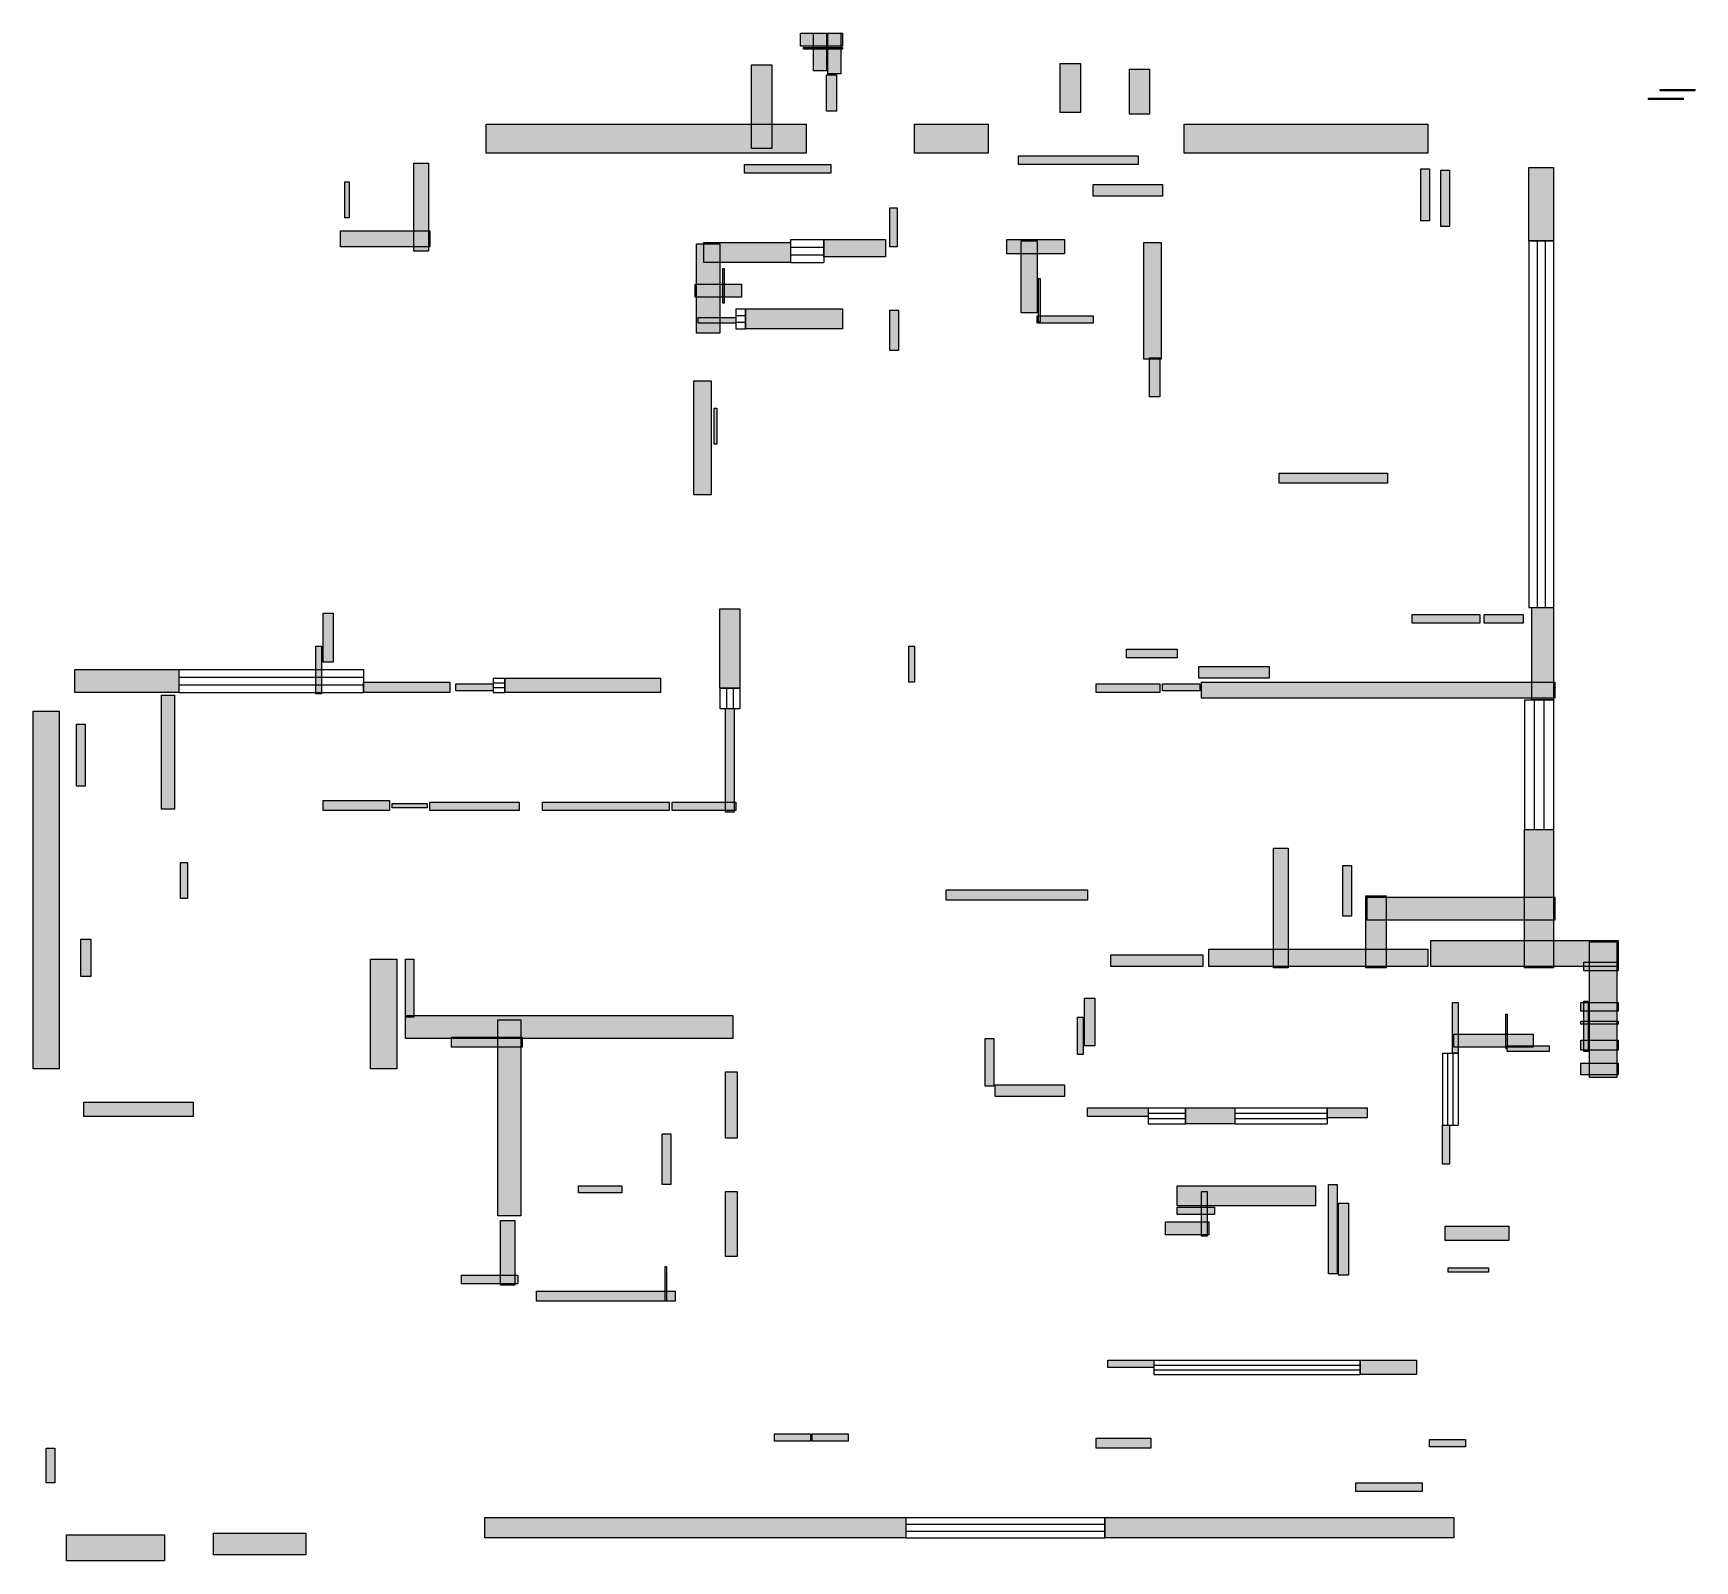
# Model space of a CAD drawing. Header units: millimetres. Extents: x 79 to 10217, y 62 to 9381.
import ezdxf

# ---------------------------------------------------------------- set-up
doc = ezdxf.new("R2010")
doc.units = ezdxf.units.MM
doc.layers.add('WALL', color=7, linetype='Continuous')
doc.layers.add('WINDOW', color=5, linetype='Continuous')

msp = doc.modelspace()

# ---------------------------------------------------------------- hatches: boundary and pattern name
at = {"layer": 'WALL'}
h = msp.add_hatch(color=256, dxfattribs=at)
h.dxf.hatch_style = 1
h.paths.add_polyline_path([(4761, 9381), (5016, 9381), (5016, 9302), (4761, 9302)])
h = msp.add_hatch(color=256, dxfattribs=at)
h.dxf.hatch_style = 1
h.paths.add_polyline_path([(4840, 9381), (4919, 9381), (4919, 9152), (4840, 9152)])
h = msp.add_hatch(color=256, dxfattribs=at)
h.dxf.hatch_style = 1
h.paths.add_polyline_path([(4928, 9381), (5007, 9381), (5007, 9134), (4928, 9134)])
h = msp.add_hatch(color=256, dxfattribs=at)
h.dxf.hatch_style = 1
h.paths.add_polyline_path([(4778, 9293), (5016, 9293), (5016, 9284), (4778, 9284)])
h = msp.add_hatch(color=256, dxfattribs=at)
h.dxf.hatch_style = 1
h.paths.add_polyline_path([(4462, 9187), (4585, 9187), (4585, 8677), (4462, 8677)])
h = msp.add_hatch(color=256, dxfattribs=at)
h.dxf.hatch_style = 1
h.paths.add_polyline_path([(4919, 9126), (4981, 9126), (4981, 8906), (4919, 8906)])
h = msp.add_hatch(color=256, dxfattribs=at)
h.dxf.hatch_style = 1
h.paths.add_polyline_path([(6345, 9196), (6468, 9196), (6468, 8897), (6345, 8897)])
h = msp.add_hatch(color=256, dxfattribs=at)
h.dxf.hatch_style = 1
h.paths.add_polyline_path([(6767, 9161), (6890, 9161), (6890, 8888), (6767, 8888)])
h = msp.add_hatch(color=256, dxfattribs=at)
h.dxf.hatch_style = 1
h.paths.add_polyline_path([(10006, 9038), (10217, 9038), (10217, 9029), (10006, 9029)])
h = msp.add_hatch(color=256, dxfattribs=at)
h.dxf.hatch_style = 1
h.paths.add_polyline_path([(9935, 8985), (10146, 8985), (10146, 8976), (9935, 8976)])
h = msp.add_hatch(color=256, dxfattribs=at)
h.dxf.hatch_style = 1
h.paths.add_polyline_path([(2842, 8826), (4796, 8826), (4796, 8650), (2842, 8650)])
h = msp.add_hatch(color=256, dxfattribs=at)
h.dxf.hatch_style = 1
h.paths.add_polyline_path([(5456, 8826), (5905, 8826), (5905, 8650), (5456, 8650)])
h = msp.add_hatch(color=256, dxfattribs=at)
h.dxf.hatch_style = 1
h.paths.add_polyline_path([(7102, 8826), (8589, 8826), (8589, 8650), (7102, 8650)])
h = msp.add_hatch(color=256, dxfattribs=at)
h.dxf.hatch_style = 1
h.paths.add_polyline_path([(6090, 8633), (6820, 8633), (6820, 8580), (6090, 8580)])
h = msp.add_hatch(color=256, dxfattribs=at)
h.dxf.hatch_style = 1
h.paths.add_polyline_path([(2402, 8589), (2490, 8589), (2490, 8052), (2402, 8052)])
h = msp.add_hatch(color=256, dxfattribs=at)
h.dxf.hatch_style = 1
h.paths.add_polyline_path([(4418, 8580), (4946, 8580), (4946, 8527), (4418, 8527)])
h = msp.add_hatch(color=256, dxfattribs=at)
h.dxf.hatch_style = 1
h.paths.add_polyline_path([(8545, 8554), (8598, 8554), (8598, 8237), (8545, 8237)])
h = msp.add_hatch(color=256, dxfattribs=at)
h.dxf.hatch_style = 1
h.paths.add_polyline_path([(8668, 8545), (8721, 8545), (8721, 8202), (8668, 8202)])
h = msp.add_hatch(color=256, dxfattribs=at)
h.dxf.hatch_style = 1
h.paths.add_polyline_path([(9205, 8562), (9354, 8562), (9354, 8114), (9205, 8114)])
h = msp.add_hatch(color=256, dxfattribs=at)
h.dxf.hatch_style = 1
h.paths.add_polyline_path([(1980, 8474), (2006, 8474), (2006, 8254), (1980, 8254)])
h = msp.add_hatch(color=256, dxfattribs=at)
h.dxf.hatch_style = 1
h.paths.add_polyline_path([(6547, 8457), (6970, 8457), (6970, 8386), (6547, 8386)])
h = msp.add_hatch(color=256, dxfattribs=at)
h.dxf.hatch_style = 1
h.paths.add_polyline_path([(5306, 8316), (5350, 8316), (5350, 8078), (5306, 8078)])
h = msp.add_hatch(color=256, dxfattribs=at)
h.dxf.hatch_style = 1
h.paths.add_polyline_path([(1954, 8175), (2499, 8175), (2499, 8078), (1954, 8078)])
h = msp.add_hatch(color=256, dxfattribs=at)
h.dxf.hatch_style = 1
h.paths.add_polyline_path([(4902, 8122), (5280, 8122), (5280, 8017), (4902, 8017)])
h = msp.add_hatch(color=256, dxfattribs=at)
h.dxf.hatch_style = 1
h.paths.add_polyline_path([(6019, 8122), (6371, 8122), (6371, 8034), (6019, 8034)])
h = msp.add_hatch(color=256, dxfattribs=at)
h.dxf.hatch_style = 1
h.paths.add_polyline_path([(6107, 8114), (6204, 8114), (6204, 7674), (6107, 7674)])
h = msp.add_hatch(color=256, dxfattribs=at)
h.dxf.hatch_style = 1
h.paths.add_polyline_path([(4127, 8096), (4268, 8096), (4268, 7550), (4127, 7550)])
h = msp.add_hatch(color=256, dxfattribs=at)
h.dxf.hatch_style = 1
h.paths.add_polyline_path([(4171, 8105), (4699, 8105), (4699, 7982), (4171, 7982)])
h = msp.add_hatch(color=256, dxfattribs=at)
h.dxf.hatch_style = 1
h.paths.add_polyline_path([(6855, 8105), (6961, 8105), (6961, 7392), (6855, 7392)])
h = msp.add_hatch(color=256, dxfattribs=at)
h.dxf.hatch_style = 1
h.paths.add_polyline_path([(4286, 7946), (4294, 7946), (4294, 7735), (4286, 7735)])
h = msp.add_hatch(color=256, dxfattribs=at)
h.dxf.hatch_style = 1
h.paths.add_polyline_path([(4118, 7850), (4400, 7850), (4400, 7770), (4118, 7770)])
h = msp.add_hatch(color=256, dxfattribs=at)
h.dxf.hatch_style = 1
h.paths.add_polyline_path([(6213, 7885), (6222, 7885), (6222, 7621), (6213, 7621)])
h = msp.add_hatch(color=256, dxfattribs=at)
h.dxf.hatch_style = 1
h.paths.add_polyline_path([(4136, 7647), (4365, 7647), (4365, 7612), (4136, 7612)])
h = msp.add_hatch(color=256, dxfattribs=at)
h.dxf.hatch_style = 1
h.paths.add_polyline_path([(4426, 7700), (5016, 7700), (5016, 7577), (4426, 7577)])
h = msp.add_hatch(color=256, dxfattribs=at)
h.dxf.hatch_style = 1
h.paths.add_polyline_path([(5306, 7691), (5359, 7691), (5359, 7445), (5306, 7445)])
h = msp.add_hatch(color=256, dxfattribs=at)
h.dxf.hatch_style = 1
h.paths.add_polyline_path([(6204, 7656), (6547, 7656), (6547, 7612), (6204, 7612)])
h = msp.add_hatch(color=256, dxfattribs=at)
h.dxf.hatch_style = 1
h.paths.add_polyline_path([(6890, 7401), (6952, 7401), (6952, 7163), (6890, 7163)])
h = msp.add_hatch(color=256, dxfattribs=at)
h.dxf.hatch_style = 1
h.paths.add_polyline_path([(4110, 7260), (4215, 7260), (4215, 6565), (4110, 6565)])
h = msp.add_hatch(color=256, dxfattribs=at)
h.dxf.hatch_style = 1
h.paths.add_polyline_path([(4233, 7093), (4250, 7093), (4250, 6873), (4233, 6873)])
h = msp.add_hatch(color=256, dxfattribs=at)
h.dxf.hatch_style = 1
h.paths.add_polyline_path([(7682, 6697), (8342, 6697), (8342, 6635), (7682, 6635)])
h = msp.add_hatch(color=256, dxfattribs=at)
h.dxf.hatch_style = 1
h.paths.add_polyline_path([(1848, 5843), (1910, 5843), (1910, 5544), (1848, 5544)])
h = msp.add_hatch(color=256, dxfattribs=at)
h.dxf.hatch_style = 1
h.paths.add_polyline_path([(4268, 5870), (4391, 5870), (4391, 5386), (4268, 5386)])
h = msp.add_hatch(color=256, dxfattribs=at)
h.dxf.hatch_style = 1
h.paths.add_polyline_path([(8492, 5834), (8906, 5834), (8906, 5782), (8492, 5782)])
h = msp.add_hatch(color=256, dxfattribs=at)
h.dxf.hatch_style = 1
h.paths.add_polyline_path([(8932, 5834), (9170, 5834), (9170, 5782), (8932, 5782)])
h = msp.add_hatch(color=256, dxfattribs=at)
h.dxf.hatch_style = 1
h.paths.add_polyline_path([(9222, 5878), (9354, 5878), (9354, 5315), (9222, 5315)])
h = msp.add_hatch(color=256, dxfattribs=at)
h.dxf.hatch_style = 1
h.paths.add_polyline_path([(1804, 5641), (1839, 5641), (1839, 5350), (1804, 5350)])
h = msp.add_hatch(color=256, dxfattribs=at)
h.dxf.hatch_style = 1
h.paths.add_polyline_path([(5421, 5641), (5456, 5641), (5456, 5421), (5421, 5421)])
h = msp.add_hatch(color=256, dxfattribs=at)
h.dxf.hatch_style = 1
h.paths.add_polyline_path([(6750, 5623), (7058, 5623), (7058, 5570), (6750, 5570)])
h = msp.add_hatch(color=256, dxfattribs=at)
h.dxf.hatch_style = 1
h.paths.add_polyline_path([(334, 5500), (968, 5500), (968, 5359), (334, 5359)])
h = msp.add_hatch(color=256, dxfattribs=at)
h.dxf.hatch_style = 1
h.paths.add_polyline_path([(7190, 5518), (7621, 5518), (7621, 5447), (7190, 5447)])
h = msp.add_hatch(color=256, dxfattribs=at)
h.dxf.hatch_style = 1
h.paths.add_polyline_path([(2094, 5421), (2622, 5421), (2622, 5359), (2094, 5359)])
h = msp.add_hatch(color=256, dxfattribs=at)
h.dxf.hatch_style = 1
h.paths.add_polyline_path([(2658, 5412), (2886, 5412), (2886, 5368), (2658, 5368)])
h = msp.add_hatch(color=256, dxfattribs=at)
h.dxf.hatch_style = 1
h.paths.add_polyline_path([(2957, 5447), (3907, 5447), (3907, 5359), (2957, 5359)])
h = msp.add_hatch(color=256, dxfattribs=at)
h.dxf.hatch_style = 1
h.paths.add_polyline_path([(6565, 5412), (6952, 5412), (6952, 5359), (6565, 5359)])
h = msp.add_hatch(color=256, dxfattribs=at)
h.dxf.hatch_style = 1
h.paths.add_polyline_path([(6970, 5412), (7198, 5412), (7198, 5368), (6970, 5368)])
h = msp.add_hatch(color=256, dxfattribs=at)
h.dxf.hatch_style = 1
h.paths.add_polyline_path([(7207, 5421), (9363, 5421), (9363, 5324), (7207, 5324)])
h = msp.add_hatch(color=256, dxfattribs=at)
h.dxf.hatch_style = 1
h.paths.add_polyline_path([(862, 5342), (942, 5342), (942, 4646), (862, 4646)])
h = msp.add_hatch(color=256, dxfattribs=at)
h.dxf.hatch_style = 1
h.paths.add_polyline_path([(79, 5245), (238, 5245), (238, 3062), (79, 3062)])
h = msp.add_hatch(color=256, dxfattribs=at)
h.dxf.hatch_style = 1
h.paths.add_polyline_path([(4303, 5262), (4356, 5262), (4356, 4629), (4303, 4629)])
h = msp.add_hatch(color=256, dxfattribs=at)
h.dxf.hatch_style = 1
h.paths.add_polyline_path([(343, 5166), (396, 5166), (396, 4787), (343, 4787)])
h = msp.add_hatch(color=256, dxfattribs=at)
h.dxf.hatch_style = 1
h.paths.add_polyline_path([(1848, 4699), (2253, 4699), (2253, 4638), (1848, 4638)])
h = msp.add_hatch(color=256, dxfattribs=at)
h.dxf.hatch_style = 1
h.paths.add_polyline_path([(2270, 4682), (2482, 4682), (2482, 4655), (2270, 4655)])
h = msp.add_hatch(color=256, dxfattribs=at)
h.dxf.hatch_style = 1
h.paths.add_polyline_path([(2499, 4690), (3045, 4690), (3045, 4638), (2499, 4638)])
h = msp.add_hatch(color=256, dxfattribs=at)
h.dxf.hatch_style = 1
h.paths.add_polyline_path([(3186, 4690), (3960, 4690), (3960, 4638), (3186, 4638)])
h = msp.add_hatch(color=256, dxfattribs=at)
h.dxf.hatch_style = 1
h.paths.add_polyline_path([(3978, 4690), (4365, 4690), (4365, 4638), (3978, 4638)])
h = msp.add_hatch(color=256, dxfattribs=at)
h.dxf.hatch_style = 1
h.paths.add_polyline_path([(9178, 4523), (9354, 4523), (9354, 3678), (9178, 3678)])
h = msp.add_hatch(color=256, dxfattribs=at)
h.dxf.hatch_style = 1
h.paths.add_polyline_path([(7647, 4409), (7735, 4409), (7735, 3678), (7647, 3678)])
h = msp.add_hatch(color=256, dxfattribs=at)
h.dxf.hatch_style = 1
h.paths.add_polyline_path([(977, 4321), (1021, 4321), (1021, 4101), (977, 4101)])
h = msp.add_hatch(color=256, dxfattribs=at)
h.dxf.hatch_style = 1
h.paths.add_polyline_path([(8070, 4303), (8122, 4303), (8122, 3995), (8070, 3995)])
h = msp.add_hatch(color=256, dxfattribs=at)
h.dxf.hatch_style = 1
h.paths.add_polyline_path([(5650, 4154), (6512, 4154), (6512, 4092), (5650, 4092)])
h = msp.add_hatch(color=256, dxfattribs=at)
h.dxf.hatch_style = 1
h.paths.add_polyline_path([(8210, 4118), (8334, 4118), (8334, 3678), (8210, 3678)])
h = msp.add_hatch(color=256, dxfattribs=at)
h.dxf.hatch_style = 1
h.paths.add_polyline_path([(8219, 4110), (9363, 4110), (9363, 3969), (8219, 3969)])
h = msp.add_hatch(color=256, dxfattribs=at)
h.dxf.hatch_style = 1
h.paths.add_polyline_path([(370, 3854), (431, 3854), (431, 3626), (370, 3626)])
h = msp.add_hatch(color=256, dxfattribs=at)
h.dxf.hatch_style = 1
h.paths.add_polyline_path([(6653, 3758), (7216, 3758), (7216, 3687), (6653, 3687)])
h = msp.add_hatch(color=256, dxfattribs=at)
h.dxf.hatch_style = 1
h.paths.add_polyline_path([(7251, 3793), (8589, 3793), (8589, 3687), (7251, 3687)])
h = msp.add_hatch(color=256, dxfattribs=at)
h.dxf.hatch_style = 1
h.paths.add_polyline_path([(8606, 3846), (9750, 3846), (9750, 3687), (8606, 3687)])
h = msp.add_hatch(color=256, dxfattribs=at)
h.dxf.hatch_style = 1
h.paths.add_polyline_path([(9574, 3837), (9742, 3837), (9742, 3010), (9574, 3010)])
h = msp.add_hatch(color=256, dxfattribs=at)
h.dxf.hatch_style = 1
h.paths.add_polyline_path([(2138, 3731), (2297, 3731), (2297, 3062), (2138, 3062)])
h = msp.add_hatch(color=256, dxfattribs=at)
h.dxf.hatch_style = 1
h.paths.add_polyline_path([(2350, 3731), (2402, 3731), (2402, 3379), (2350, 3379)])
h = msp.add_hatch(color=256, dxfattribs=at)
h.dxf.hatch_style = 1
h.paths.add_polyline_path([(9539, 3714), (9750, 3714), (9750, 3661), (9539, 3661)])
h = msp.add_hatch(color=256, dxfattribs=at)
h.dxf.hatch_style = 1
h.paths.add_polyline_path([(6494, 3494), (6556, 3494), (6556, 3203), (6494, 3203)])
h = msp.add_hatch(color=256, dxfattribs=at)
h.dxf.hatch_style = 1
h.paths.add_polyline_path([(8738, 3467), (8774, 3467), (8774, 3159), (8738, 3159)])
h = msp.add_hatch(color=256, dxfattribs=at)
h.dxf.hatch_style = 1
h.paths.add_polyline_path([(9522, 3467), (9750, 3467), (9750, 3414), (9522, 3414)])
h = msp.add_hatch(color=256, dxfattribs=at)
h.dxf.hatch_style = 1
h.paths.add_polyline_path([(9539, 3476), (9566, 3476), (9566, 3168), (9539, 3168)])
h = msp.add_hatch(color=256, dxfattribs=at)
h.dxf.hatch_style = 1
h.paths.add_polyline_path([(2350, 3388), (4347, 3388), (4347, 3247), (2350, 3247)])
h = msp.add_hatch(color=256, dxfattribs=at)
h.dxf.hatch_style = 1
h.paths.add_polyline_path([(2913, 3362), (3054, 3362), (3054, 2165), (2913, 2165)])
h = msp.add_hatch(color=256, dxfattribs=at)
h.dxf.hatch_style = 1
h.paths.add_polyline_path([(6450, 3379), (6486, 3379), (6486, 3150), (6450, 3150)])
h = msp.add_hatch(color=256, dxfattribs=at)
h.dxf.hatch_style = 1
h.paths.add_polyline_path([(9064, 3397), (9073, 3397), (9073, 3186), (9064, 3186)])
h = msp.add_hatch(color=256, dxfattribs=at)
h.dxf.hatch_style = 1
h.paths.add_polyline_path([(9522, 3353), (9750, 3353), (9750, 3335), (9522, 3335)])
h = msp.add_hatch(color=256, dxfattribs=at)
h.dxf.hatch_style = 1
h.paths.add_polyline_path([(2631, 3256), (3062, 3256), (3062, 3194), (2631, 3194)])
h = msp.add_hatch(color=256, dxfattribs=at)
h.dxf.hatch_style = 1
h.paths.add_polyline_path([(5887, 3247), (5940, 3247), (5940, 2957), (5887, 2957)])
h = msp.add_hatch(color=256, dxfattribs=at)
h.dxf.hatch_style = 1
h.paths.add_polyline_path([(8747, 3274), (9231, 3274), (9231, 3194), (8747, 3194)])
h = msp.add_hatch(color=256, dxfattribs=at)
h.dxf.hatch_style = 1
h.paths.add_polyline_path([(9073, 3203), (9328, 3203), (9328, 3168), (9073, 3168)])
h = msp.add_hatch(color=256, dxfattribs=at)
h.dxf.hatch_style = 1
h.paths.add_polyline_path([(9522, 3238), (9750, 3238), (9750, 3177), (9522, 3177)])
h = msp.add_hatch(color=256, dxfattribs=at)
h.dxf.hatch_style = 1
h.paths.add_polyline_path([(4303, 3045), (4374, 3045), (4374, 2640), (4303, 2640)])
h = msp.add_hatch(color=256, dxfattribs=at)
h.dxf.hatch_style = 1
h.paths.add_polyline_path([(9522, 3098), (9750, 3098), (9750, 3027), (9522, 3027)])
h = msp.add_hatch(color=256, dxfattribs=at)
h.dxf.hatch_style = 1
h.paths.add_polyline_path([(5949, 2966), (6371, 2966), (6371, 2895), (5949, 2895)])
h = msp.add_hatch(color=256, dxfattribs=at)
h.dxf.hatch_style = 1
h.paths.add_polyline_path([(387, 2860), (1056, 2860), (1056, 2772), (387, 2772)])
h = msp.add_hatch(color=256, dxfattribs=at)
h.dxf.hatch_style = 1
h.paths.add_polyline_path([(6512, 2825), (6882, 2825), (6882, 2772), (6512, 2772)])
h = msp.add_hatch(color=256, dxfattribs=at)
h.dxf.hatch_style = 1
h.paths.add_polyline_path([(7110, 2825), (7410, 2825), (7410, 2728), (7110, 2728)])
h = msp.add_hatch(color=256, dxfattribs=at)
h.dxf.hatch_style = 1
h.paths.add_polyline_path([(7973, 2825), (8219, 2825), (8219, 2763), (7973, 2763)])
h = msp.add_hatch(color=256, dxfattribs=at)
h.dxf.hatch_style = 1
h.paths.add_polyline_path([(3916, 2666), (3969, 2666), (3969, 2358), (3916, 2358)])
h = msp.add_hatch(color=256, dxfattribs=at)
h.dxf.hatch_style = 1
h.paths.add_polyline_path([(8677, 2719), (8721, 2719), (8721, 2482), (8677, 2482)])
h = msp.add_hatch(color=256, dxfattribs=at)
h.dxf.hatch_style = 1
h.paths.add_polyline_path([(3406, 2350), (3670, 2350), (3670, 2306), (3406, 2306)])
h = msp.add_hatch(color=256, dxfattribs=at)
h.dxf.hatch_style = 1
h.paths.add_polyline_path([(7058, 2350), (7902, 2350), (7902, 2226), (7058, 2226)])
h = msp.add_hatch(color=256, dxfattribs=at)
h.dxf.hatch_style = 1
h.paths.add_polyline_path([(7982, 2358), (8034, 2358), (8034, 1813), (7982, 1813)])
h = msp.add_hatch(color=256, dxfattribs=at)
h.dxf.hatch_style = 1
h.paths.add_polyline_path([(4303, 2314), (4374, 2314), (4374, 1918), (4303, 1918)])
h = msp.add_hatch(color=256, dxfattribs=at)
h.dxf.hatch_style = 1
h.paths.add_polyline_path([(7207, 2314), (7242, 2314), (7242, 2042), (7207, 2042)])
h = msp.add_hatch(color=256, dxfattribs=at)
h.dxf.hatch_style = 1
h.paths.add_polyline_path([(8043, 2244), (8105, 2244), (8105, 1804), (8043, 1804)])
h = msp.add_hatch(color=256, dxfattribs=at)
h.dxf.hatch_style = 1
h.paths.add_polyline_path([(2930, 2138), (3018, 2138), (3018, 1742), (2930, 1742)])
h = msp.add_hatch(color=256, dxfattribs=at)
h.dxf.hatch_style = 1
h.paths.add_polyline_path([(6987, 2130), (7251, 2130), (7251, 2050), (6987, 2050)])
h = msp.add_hatch(color=256, dxfattribs=at)
h.dxf.hatch_style = 1
h.paths.add_polyline_path([(7058, 2218), (7286, 2218), (7286, 2174), (7058, 2174)])
h = msp.add_hatch(color=256, dxfattribs=at)
h.dxf.hatch_style = 1
h.paths.add_polyline_path([(8694, 2103), (9082, 2103), (9082, 2015), (8694, 2015)])
h = msp.add_hatch(color=256, dxfattribs=at)
h.dxf.hatch_style = 1
h.paths.add_polyline_path([(3934, 1857), (3942, 1857), (3942, 1646), (3934, 1646)])
h = msp.add_hatch(color=256, dxfattribs=at)
h.dxf.hatch_style = 1
h.paths.add_polyline_path([(8712, 1848), (8958, 1848), (8958, 1822), (8712, 1822)])
h = msp.add_hatch(color=256, dxfattribs=at)
h.dxf.hatch_style = 1
h.paths.add_polyline_path([(2693, 1804), (3036, 1804), (3036, 1751), (2693, 1751)])
h = msp.add_hatch(color=256, dxfattribs=at)
h.dxf.hatch_style = 1
h.paths.add_polyline_path([(3150, 1707), (3995, 1707), (3995, 1646), (3150, 1646)])
h = msp.add_hatch(color=256, dxfattribs=at)
h.dxf.hatch_style = 1
h.paths.add_polyline_path([(6635, 1285), (6917, 1285), (6917, 1241), (6635, 1241)])
h = msp.add_hatch(color=256, dxfattribs=at)
h.dxf.hatch_style = 1
h.paths.add_polyline_path([(8175, 1285), (8518, 1285), (8518, 1197), (8175, 1197)])
h = msp.add_hatch(color=256, dxfattribs=at)
h.dxf.hatch_style = 1
h.paths.add_polyline_path([(4602, 836), (4822, 836), (4822, 792), (4602, 792)])
h = msp.add_hatch(color=256, dxfattribs=at)
h.dxf.hatch_style = 1
h.paths.add_polyline_path([(4831, 836), (5051, 836), (5051, 792), (4831, 792)])
h = msp.add_hatch(color=256, dxfattribs=at)
h.dxf.hatch_style = 1
h.paths.add_polyline_path([(158, 748), (211, 748), (211, 537), (158, 537)])
h = msp.add_hatch(color=256, dxfattribs=at)
h.dxf.hatch_style = 1
h.paths.add_polyline_path([(6565, 810), (6899, 810), (6899, 748), (6565, 748)])
h = msp.add_hatch(color=256, dxfattribs=at)
h.dxf.hatch_style = 1
h.paths.add_polyline_path([(8598, 801), (8818, 801), (8818, 757), (8598, 757)])
h = msp.add_hatch(color=256, dxfattribs=at)
h.dxf.hatch_style = 1
h.paths.add_polyline_path([(8149, 537), (8554, 537), (8554, 484), (8149, 484)])
h = msp.add_hatch(color=256, dxfattribs=at)
h.dxf.hatch_style = 1
h.paths.add_polyline_path([(2834, 326), (5403, 326), (5403, 202), (2834, 202)])
h = msp.add_hatch(color=256, dxfattribs=at)
h.dxf.hatch_style = 1
h.paths.add_polyline_path([(6618, 326), (8747, 326), (8747, 202), (6618, 202)])
h = msp.add_hatch(color=256, dxfattribs=at)
h.dxf.hatch_style = 1
h.paths.add_polyline_path([(282, 220), (880, 220), (880, 62), (282, 62)])
h = msp.add_hatch(color=256, dxfattribs=at)
h.dxf.hatch_style = 1
h.paths.add_polyline_path([(1179, 229), (1742, 229), (1742, 97), (1179, 97)])

# ---------------------------------------------------------------- linework, layer by layer
for points in [[(4761, 9381), (5016, 9381), (5016, 9302), (4761, 9302)], [(4840, 9381), (4919, 9381), (4919, 9152), (4840, 9152)], [(4928, 9381), (5007, 9381), (5007, 9134), (4928, 9134)], [(4778, 9293), (5016, 9293), (5016, 9284), (4778, 9284)], [(4462, 9187), (4585, 9187), (4585, 8677), (4462, 8677)], [(4919, 9126), (4981, 9126), (4981, 8906), (4919, 8906)], [(6345, 9196), (6468, 9196), (6468, 8897), (6345, 8897)], [(6767, 9161), (6890, 9161), (6890, 8888), (6767, 8888)], [(10006, 9038), (10217, 9038), (10217, 9029), (10006, 9029)], [(9935, 8985), (10146, 8985), (10146, 8976), (9935, 8976)], [(2842, 8826), (4796, 8826), (4796, 8650), (2842, 8650)], [(5456, 8826), (5905, 8826), (5905, 8650), (5456, 8650)], [(7102, 8826), (8589, 8826), (8589, 8650), (7102, 8650)], [(6090, 8633), (6820, 8633), (6820, 8580), (6090, 8580)], [(2402, 8589), (2490, 8589), (2490, 8052), (2402, 8052)], [(4418, 8580), (4946, 8580), (4946, 8527), (4418, 8527)], [(8545, 8554), (8598, 8554), (8598, 8237), (8545, 8237)], [(8668, 8545), (8721, 8545), (8721, 8202), (8668, 8202)], [(9205, 8562), (9354, 8562), (9354, 8114), (9205, 8114)], [(1980, 8474), (2006, 8474), (2006, 8254), (1980, 8254)], [(6547, 8457), (6970, 8457), (6970, 8386), (6547, 8386)], [(5306, 8316), (5350, 8316), (5350, 8078), (5306, 8078)], [(1954, 8175), (2499, 8175), (2499, 8078), (1954, 8078)], [(4902, 8122), (5280, 8122), (5280, 8017), (4902, 8017)], [(6019, 8122), (6371, 8122), (6371, 8034), (6019, 8034)], [(6107, 8114), (6204, 8114), (6204, 7674), (6107, 7674)], [(4127, 8096), (4268, 8096), (4268, 7550), (4127, 7550)], [(4171, 8105), (4699, 8105), (4699, 7982), (4171, 7982)], [(6855, 8105), (6961, 8105), (6961, 7392), (6855, 7392)], [(4286, 7946), (4294, 7946), (4294, 7735), (4286, 7735)], [(4118, 7850), (4400, 7850), (4400, 7770), (4118, 7770)], [(6213, 7885), (6222, 7885), (6222, 7621), (6213, 7621)], [(4136, 7647), (4365, 7647), (4365, 7612), (4136, 7612)], [(4426, 7700), (5016, 7700), (5016, 7577), (4426, 7577)], [(5306, 7691), (5359, 7691), (5359, 7445), (5306, 7445)], [(6204, 7656), (6547, 7656), (6547, 7612), (6204, 7612)], [(6890, 7401), (6952, 7401), (6952, 7163), (6890, 7163)], [(4110, 7260), (4215, 7260), (4215, 6565), (4110, 6565)], [(4233, 7093), (4250, 7093), (4250, 6873), (4233, 6873)], [(7682, 6697), (8342, 6697), (8342, 6635), (7682, 6635)], [(1848, 5843), (1910, 5843), (1910, 5544), (1848, 5544)], [(4268, 5870), (4391, 5870), (4391, 5386), (4268, 5386)], [(8492, 5834), (8906, 5834), (8906, 5782), (8492, 5782)], [(8932, 5834), (9170, 5834), (9170, 5782), (8932, 5782)], [(9222, 5878), (9354, 5878), (9354, 5315), (9222, 5315)], [(1804, 5641), (1839, 5641), (1839, 5350), (1804, 5350)], [(5421, 5641), (5456, 5641), (5456, 5421), (5421, 5421)], [(6750, 5623), (7058, 5623), (7058, 5570), (6750, 5570)], [(334, 5500), (968, 5500), (968, 5359), (334, 5359)], [(7190, 5518), (7621, 5518), (7621, 5447), (7190, 5447)], [(2094, 5421), (2622, 5421), (2622, 5359), (2094, 5359)], [(2658, 5412), (2886, 5412), (2886, 5368), (2658, 5368)], [(2957, 5447), (3907, 5447), (3907, 5359), (2957, 5359)], [(6565, 5412), (6952, 5412), (6952, 5359), (6565, 5359)], [(6970, 5412), (7198, 5412), (7198, 5368), (6970, 5368)], [(7207, 5421), (9363, 5421), (9363, 5324), (7207, 5324)], [(862, 5342), (942, 5342), (942, 4646), (862, 4646)], [(79, 5245), (238, 5245), (238, 3062), (79, 3062)], [(4303, 5262), (4356, 5262), (4356, 4629), (4303, 4629)], [(343, 5166), (396, 5166), (396, 4787), (343, 4787)], [(1848, 4699), (2253, 4699), (2253, 4638), (1848, 4638)], [(2270, 4682), (2482, 4682), (2482, 4655), (2270, 4655)], [(2499, 4690), (3045, 4690), (3045, 4638), (2499, 4638)], [(3186, 4690), (3960, 4690), (3960, 4638), (3186, 4638)], [(3978, 4690), (4365, 4690), (4365, 4638), (3978, 4638)], [(9178, 4523), (9354, 4523), (9354, 3678), (9178, 3678)], [(7647, 4409), (7735, 4409), (7735, 3678), (7647, 3678)], [(977, 4321), (1021, 4321), (1021, 4101), (977, 4101)], [(8070, 4303), (8122, 4303), (8122, 3995), (8070, 3995)], [(5650, 4154), (6512, 4154), (6512, 4092), (5650, 4092)], [(8210, 4118), (8334, 4118), (8334, 3678), (8210, 3678)], [(8219, 4110), (9363, 4110), (9363, 3969), (8219, 3969)], [(370, 3854), (431, 3854), (431, 3626), (370, 3626)], [(6653, 3758), (7216, 3758), (7216, 3687), (6653, 3687)], [(7251, 3793), (8589, 3793), (8589, 3687), (7251, 3687)], [(8606, 3846), (9750, 3846), (9750, 3687), (8606, 3687)], [(9574, 3837), (9742, 3837), (9742, 3010), (9574, 3010)], [(2138, 3731), (2297, 3731), (2297, 3062), (2138, 3062)], [(2350, 3731), (2402, 3731), (2402, 3379), (2350, 3379)], [(9539, 3714), (9750, 3714), (9750, 3661), (9539, 3661)], [(6494, 3494), (6556, 3494), (6556, 3203), (6494, 3203)], [(8738, 3467), (8774, 3467), (8774, 3159), (8738, 3159)], [(9522, 3467), (9750, 3467), (9750, 3414), (9522, 3414)], [(9539, 3476), (9566, 3476), (9566, 3168), (9539, 3168)], [(2350, 3388), (4347, 3388), (4347, 3247), (2350, 3247)], [(2913, 3362), (3054, 3362), (3054, 2165), (2913, 2165)], [(6450, 3379), (6486, 3379), (6486, 3150), (6450, 3150)], [(9064, 3397), (9073, 3397), (9073, 3186), (9064, 3186)], [(9522, 3353), (9750, 3353), (9750, 3335), (9522, 3335)], [(2631, 3256), (3062, 3256), (3062, 3194), (2631, 3194)], [(5887, 3247), (5940, 3247), (5940, 2957), (5887, 2957)], [(8747, 3274), (9231, 3274), (9231, 3194), (8747, 3194)], [(9073, 3203), (9328, 3203), (9328, 3168), (9073, 3168)], [(9522, 3238), (9750, 3238), (9750, 3177), (9522, 3177)], [(4303, 3045), (4374, 3045), (4374, 2640), (4303, 2640)], [(9522, 3098), (9750, 3098), (9750, 3027), (9522, 3027)], [(5949, 2966), (6371, 2966), (6371, 2895), (5949, 2895)], [(387, 2860), (1056, 2860), (1056, 2772), (387, 2772)], [(6512, 2825), (6882, 2825), (6882, 2772), (6512, 2772)], [(7110, 2825), (7410, 2825), (7410, 2728), (7110, 2728)], [(7973, 2825), (8219, 2825), (8219, 2763), (7973, 2763)], [(3916, 2666), (3969, 2666), (3969, 2358), (3916, 2358)], [(8677, 2719), (8721, 2719), (8721, 2482), (8677, 2482)], [(3406, 2350), (3670, 2350), (3670, 2306), (3406, 2306)], [(7058, 2350), (7902, 2350), (7902, 2226), (7058, 2226)], [(7982, 2358), (8034, 2358), (8034, 1813), (7982, 1813)], [(4303, 2314), (4374, 2314), (4374, 1918), (4303, 1918)], [(7207, 2314), (7242, 2314), (7242, 2042), (7207, 2042)], [(8043, 2244), (8105, 2244), (8105, 1804), (8043, 1804)], [(2930, 2138), (3018, 2138), (3018, 1742), (2930, 1742)], [(6987, 2130), (7251, 2130), (7251, 2050), (6987, 2050)], [(7058, 2218), (7286, 2218), (7286, 2174), (7058, 2174)], [(8694, 2103), (9082, 2103), (9082, 2015), (8694, 2015)], [(3934, 1857), (3942, 1857), (3942, 1646), (3934, 1646)], [(8712, 1848), (8958, 1848), (8958, 1822), (8712, 1822)], [(2693, 1804), (3036, 1804), (3036, 1751), (2693, 1751)], [(3150, 1707), (3995, 1707), (3995, 1646), (3150, 1646)], [(6635, 1285), (6917, 1285), (6917, 1241), (6635, 1241)], [(8175, 1285), (8518, 1285), (8518, 1197), (8175, 1197)], [(4602, 836), (4822, 836), (4822, 792), (4602, 792)], [(4831, 836), (5051, 836), (5051, 792), (4831, 792)], [(158, 748), (211, 748), (211, 537), (158, 537)], [(6565, 810), (6899, 810), (6899, 748), (6565, 748)], [(8598, 801), (8818, 801), (8818, 757), (8598, 757)], [(8149, 537), (8554, 537), (8554, 484), (8149, 484)], [(2834, 326), (5403, 326), (5403, 202), (2834, 202)], [(6618, 326), (8747, 326), (8747, 202), (6618, 202)], [(282, 220), (880, 220), (880, 62), (282, 62)], [(1179, 229), (1742, 229), (1742, 97), (1179, 97)]]:
    msp.add_lwpolyline(points, close=True, dxfattribs=at)
at = {"layer": 'WINDOW'}
for p, q in [((4699, 8122), (4902, 8122)), ((4699, 8122), (4699, 7982)), ((4902, 8122), (4902, 7982)), ((9205, 8114), (9205, 5878)), ((9205, 8114), (9354, 8114)), ((9255, 8114), (9255, 5878)), ((9305, 8114), (9305, 5878)), ((9354, 8114), (9354, 5878)), ((4699, 8075), (4902, 8075)), ((4699, 8029), (4902, 8029)), ((4699, 7982), (4902, 7982)), ((4365, 7700), (4426, 7700)), ((4365, 7700), (4365, 7577)), ((4365, 7659), (4426, 7659)), ((4365, 7618), (4426, 7618)), ((4426, 7700), (4426, 7577)), ((4365, 7577), (4426, 7577)), ((9205, 5878), (9354, 5878)), ((968, 5500), (2094, 5500)), ((968, 5500), (968, 5359)), ((2094, 5500), (2094, 5359)), ((968, 5453), (2094, 5453)), ((968, 5406), (2094, 5406)), ((2886, 5447), (2957, 5447)), ((2886, 5447), (2886, 5359)), ((2886, 5418), (2957, 5418)), ((2886, 5389), (2957, 5389)), ((2957, 5447), (2957, 5359)), ((4268, 5386), (4268, 5262)), ((4268, 5386), (4391, 5386)), ((4309, 5386), (4309, 5262)), ((4350, 5386), (4350, 5262)), ((4391, 5386), (4391, 5262)), ((968, 5359), (2094, 5359)), ((2886, 5359), (2957, 5359)), ((9178, 5315), (9178, 4523)), ((9178, 5315), (9354, 5315)), ((9237, 5315), (9237, 4523)), ((9296, 5315), (9296, 4523)), ((9354, 5315), (9354, 4523)), ((4268, 5262), (4391, 5262)), ((9178, 4523), (9354, 4523)), ((8677, 3159), (8677, 2719)), ((8677, 3159), (8774, 3159)), ((8709, 3159), (8709, 2719)), ((8741, 3159), (8741, 2719)), ((8774, 3159), (8774, 2719)), ((6882, 2825), (7110, 2825)), ((6882, 2825), (6882, 2728)), ((6882, 2793), (7110, 2793)), ((6882, 2760), (7110, 2760)), ((7110, 2825), (7110, 2728)), ((7410, 2825), (7973, 2825)), ((7410, 2825), (7410, 2728)), ((7410, 2793), (7973, 2793)), ((7410, 2760), (7973, 2760)), ((7973, 2825), (7973, 2728)), ((6882, 2728), (7110, 2728)), ((7410, 2728), (7973, 2728)), ((8677, 2719), (8774, 2719)), ((6917, 1285), (8175, 1285)), ((6917, 1285), (6917, 1197)), ((6917, 1255), (8175, 1255)), ((6917, 1226), (8175, 1226)), ((8175, 1285), (8175, 1197)), ((6917, 1197), (8175, 1197)), ((5403, 326), (6618, 326)), ((5403, 326), (5403, 202)), ((6618, 326), (6618, 202)), ((5403, 285), (6618, 285)), ((5403, 243), (6618, 243)), ((5403, 202), (6618, 202))]:
    msp.add_line(p, q, dxfattribs=at)

doc.saveas('drawing.dxf')
